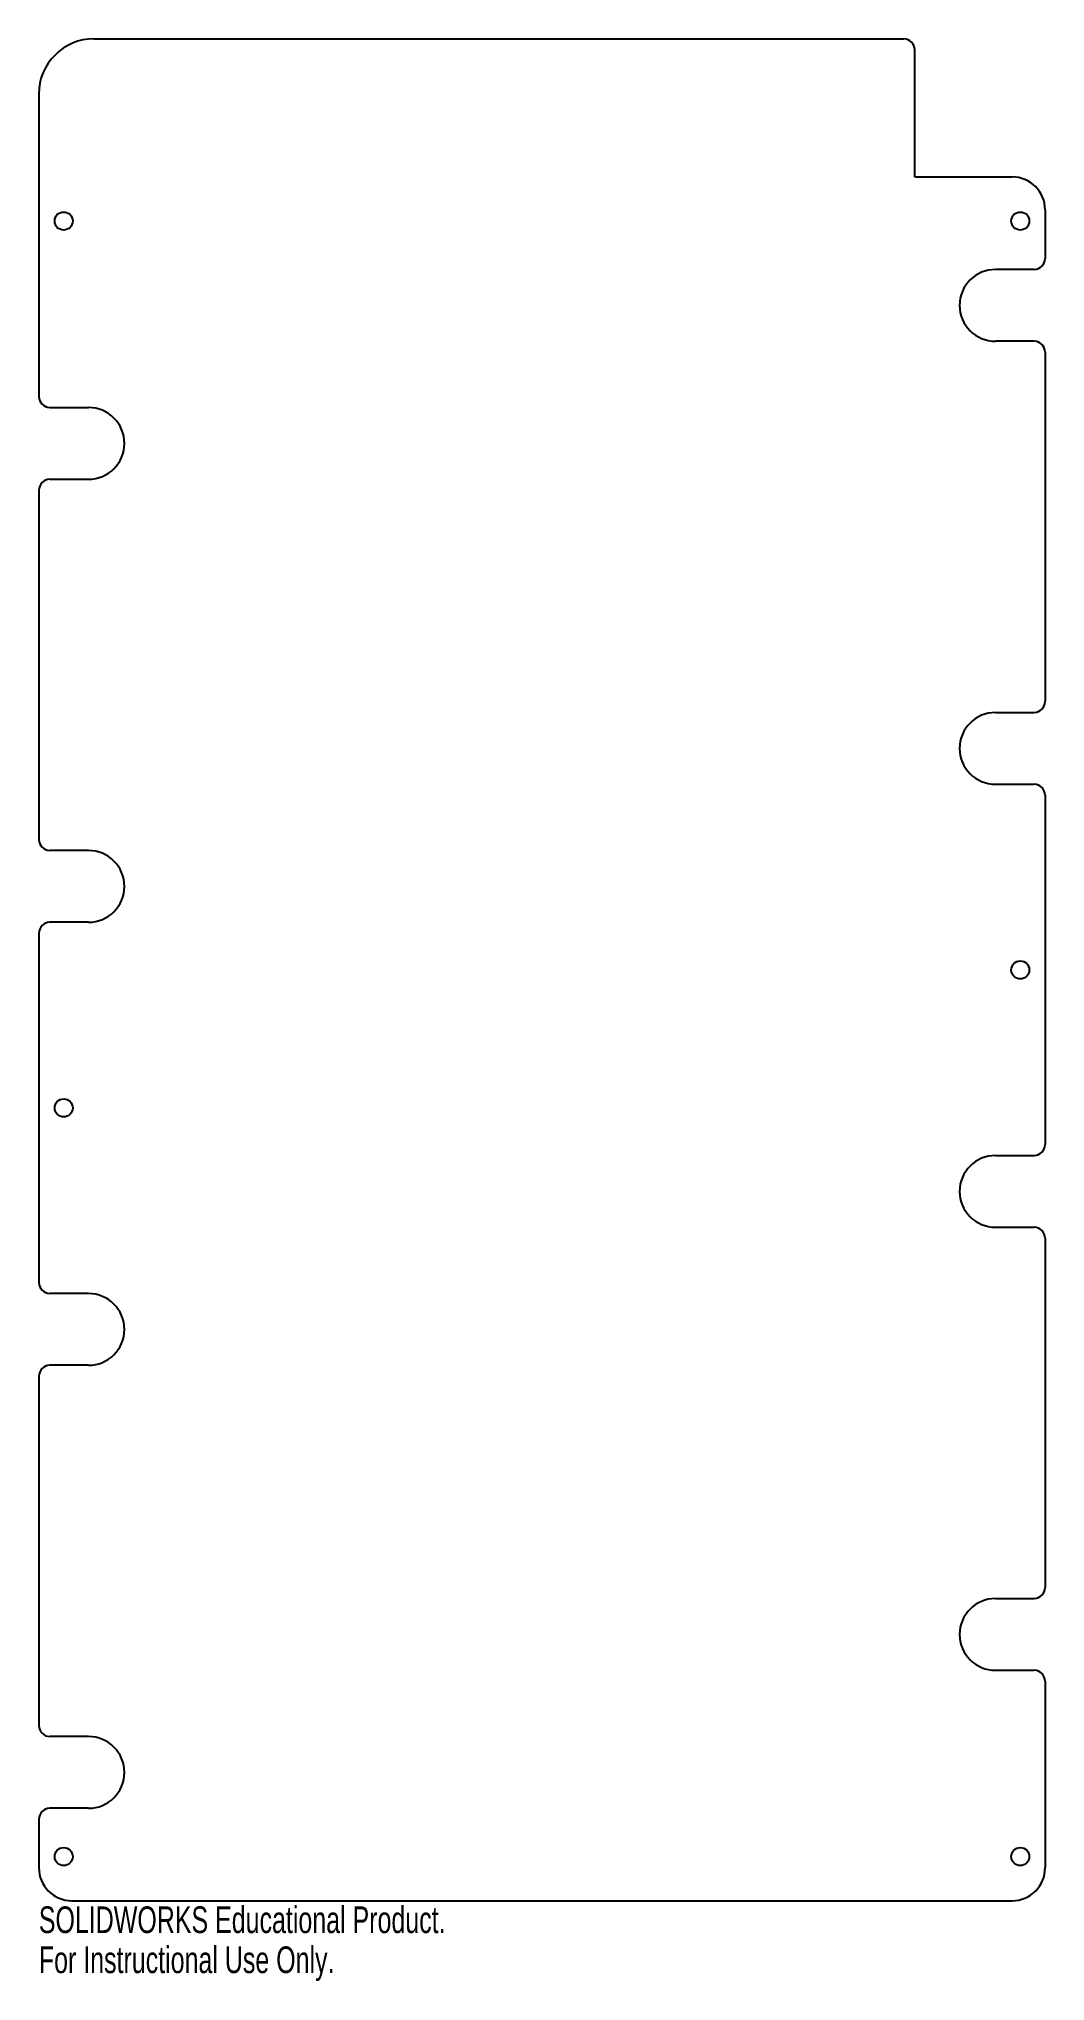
# Model space of a CAD drawing. Header units: millimetres. Extents: x -91 to 91, y -171 to 181.
import ezdxf

# ---------------------------------------------------------------- set-up
doc = ezdxf.new("R2010")
doc.units = ezdxf.units.MM
doc.styles.add('SLDTEXTSTYLE0', font='TXT', dxfattribs={"width": 0.7})

msp = doc.modelspace()

# ---------------------------------------------------------------- linework, layer by layer
at = {"color": 7, "linetype": 'Continuous', "lineweight": 25}
for p, q in [((-81.15, 181.14), (65.54, 181.14)), ((67.54, 156.14), (67.54, 179.14)), ((-91.15, 171.14), (-91.15, 116.36)), ((67.54, 156.14), (85.15, 156.14)), ((91.15, 150.14), (91.15, 141.36)), ((89.15, 139.36), (82.15, 139.36)), ((89.15, 126.36), (82.15, 126.36)), ((91.15, 124.36), (91.15, 61.11)), ((-89.15, 114.36), (-82.15, 114.36)), ((-91.15, 99.36), (-91.15, 36.11)), ((-89.15, 101.36), (-82.15, 101.36)), ((82.15, 59.11), (89.15, 59.11)), ((82.15, 46.11), (89.15, 46.11)), ((91.15, 44.11), (91.15, -19.14)), ((-82.15, 34.11), (-89.15, 34.11)), ((-91.15, 19.11), (-91.15, -44.14)), ((-82.15, 21.11), (-89.15, 21.11)), ((82.15, -21.14), (89.15, -21.14)), ((82.15, -34.14), (89.15, -34.14)), ((91.15, -36.14), (91.15, -99.39)), ((-82.15, -46.14), (-89.15, -46.14)), ((-82.15, -59.14), (-89.15, -59.14)), ((-91.15, -61.14), (-91.15, -124.39)), ((82.15, -101.39), (89.15, -101.39)), ((82.15, -114.39), (89.15, -114.39)), ((91.15, -116.39), (91.15, -150.14)), ((-82.15, -126.39), (-89.15, -126.39)), ((-82.15, -139.39), (-89.15, -139.39)), ((-91.15, -141.39), (-91.15, -150.14)), ((-85.15, -156.14), (85.15, -156.14))]:
    msp.add_line(p, q, dxfattribs=at)
for centre in [(-86.65, 148.14), (-86.65, 148.14), (86.65, 148.14), (86.65, 148.14), (86.65, 12.48), (86.65, 12.48), (-86.65, -12.52), (-86.65, -12.52), (-86.65, -148.14), (-86.65, -148.14), (86.65, -148.14), (86.65, -148.14)]:
    msp.add_circle(centre, 1.63, dxfattribs=at)
for centre, radius, start, end in [((-81.15, 171.14), 10, 90, 180), ((65.54, 179.14), 2, 0, 90), ((85.15, 150.14), 6, 0, 90), ((89.15, 141.36), 2, 270, 0), ((82.15, 132.86), 6.5, 90, 270), ((89.15, 124.36), 2, 0, 90), ((-89.15, 116.36), 2, 180, 270), ((-82.15, 107.86), 6.5, 270, 90), ((-89.15, 99.36), 2, 90, 180), ((89.15, 61.11), 2, 270, 0), ((82.15, 52.61), 6.5, 90, 270), ((89.15, 44.11), 2, 0, 90), ((-89.15, 36.11), 2, 180, 270), ((-82.15, 27.61), 6.5, 270, 90), ((-89.15, 19.11), 2, 90, 180), ((89.15, -19.14), 2, 270, 0), ((82.15, -27.64), 6.5, 90, 270), ((89.15, -36.14), 2, 0, 90), ((-89.15, -44.14), 2, 180, 270), ((-82.15, -52.64), 6.5, 270, 90), ((-89.15, -61.14), 2, 90, 180), ((82.15, -107.89), 6.5, 90, 270), ((89.15, -99.39), 2, 270, 0), ((89.15, -116.39), 2, 0, 90), ((-89.15, -124.39), 2, 180, 270), ((-82.15, -132.89), 6.5, 270, 90), ((-89.15, -141.39), 2, 90, 180), ((-85.15, -150.14), 6, 180, 270), ((85.15, -150.14), 6, 270, 0)]:
    msp.add_arc(centre, radius, start, end, dxfattribs=at)

# ---------------------------------------------------------------- texts
at = {"color": 7, "linetype": 'Continuous', "char_height": 4.8336, "attachment_point": 1, "style": 'SLDTEXTSTYLE0'}
for s, insert in [('SOLIDWORKS Educational Product.', (-91.15, -157.16)), ('For Instructional Use Only.', (-91.15, -164.41))]:
    msp.add_mtext(s, dxfattribs=dict(at, insert=insert))

doc.saveas('drawing.dxf')
